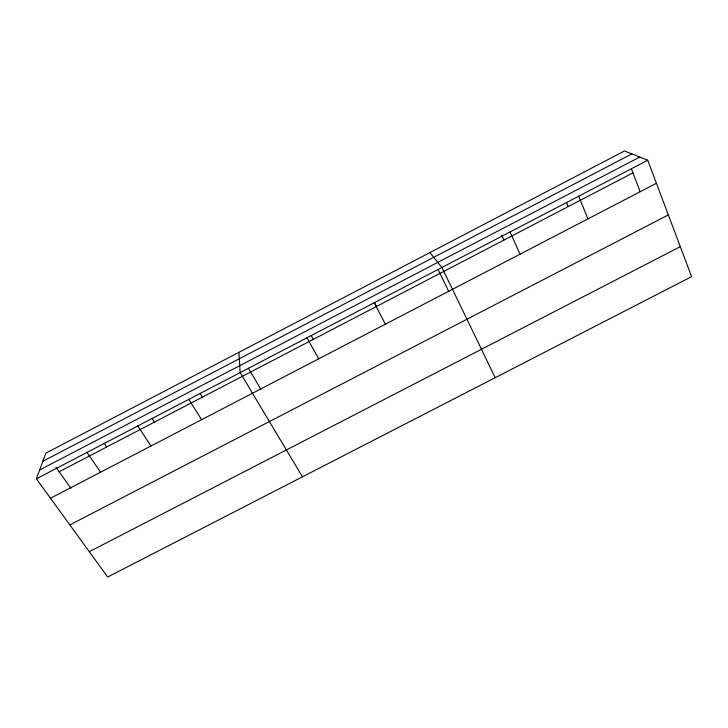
<?xml version="1.0" encoding="UTF-8"?>
<svg xmlns="http://www.w3.org/2000/svg" width="728" height="728" viewBox="0 0 728 728"><rect width="100%" height="100%" fill="white"/><g stroke="black" fill="none" stroke-linecap="round" stroke-linejoin="round"><path stroke-width="1.09" d="M36.4 478.796L45.855 453.116L624.506 150.969L647.729 160.224L691.6 276.658L107.653 577.031L36.4 478.796L647.729 160.224M42.843 461.288L631.886 153.908M39.63 470.015L639.775 157.057M59.132 471.762L632.941 172.882M50.496 498.234L656.419 183.292M69.852 524.915L668.34 214.924M89.28 551.697L680.298 246.656M429.893 252.589L441.914 267.476L495.186 377.686M55.974 467.321L70.871 488.242M86.951 452.452L100.619 472.181M104.213 443.407L106.67 447.01M137.765 425.98L150.987 446M152.043 418.482L154.427 422.131M188.825 399.363L201.611 419.692M200.1 393.439L202.402 397.142M302.466 476.822L240.149 372.618L238.921 352.306M248.394 368.268L260.952 389.453M306.961 337.801L318.709 358.822M311.229 335.526L313.349 339.348M374.447 302.575L376.476 306.47M374.21 302.757L385.367 324.178M438.074 269.424L448.912 291.755M501.638 235.053L503.913 240.094M510.055 231.968L519.992 254.199M566.511 202.493L568.222 206.597M578.66 196.214L587.978 218.864M631.331 168.705L640.13 191.564"/></g></svg>
